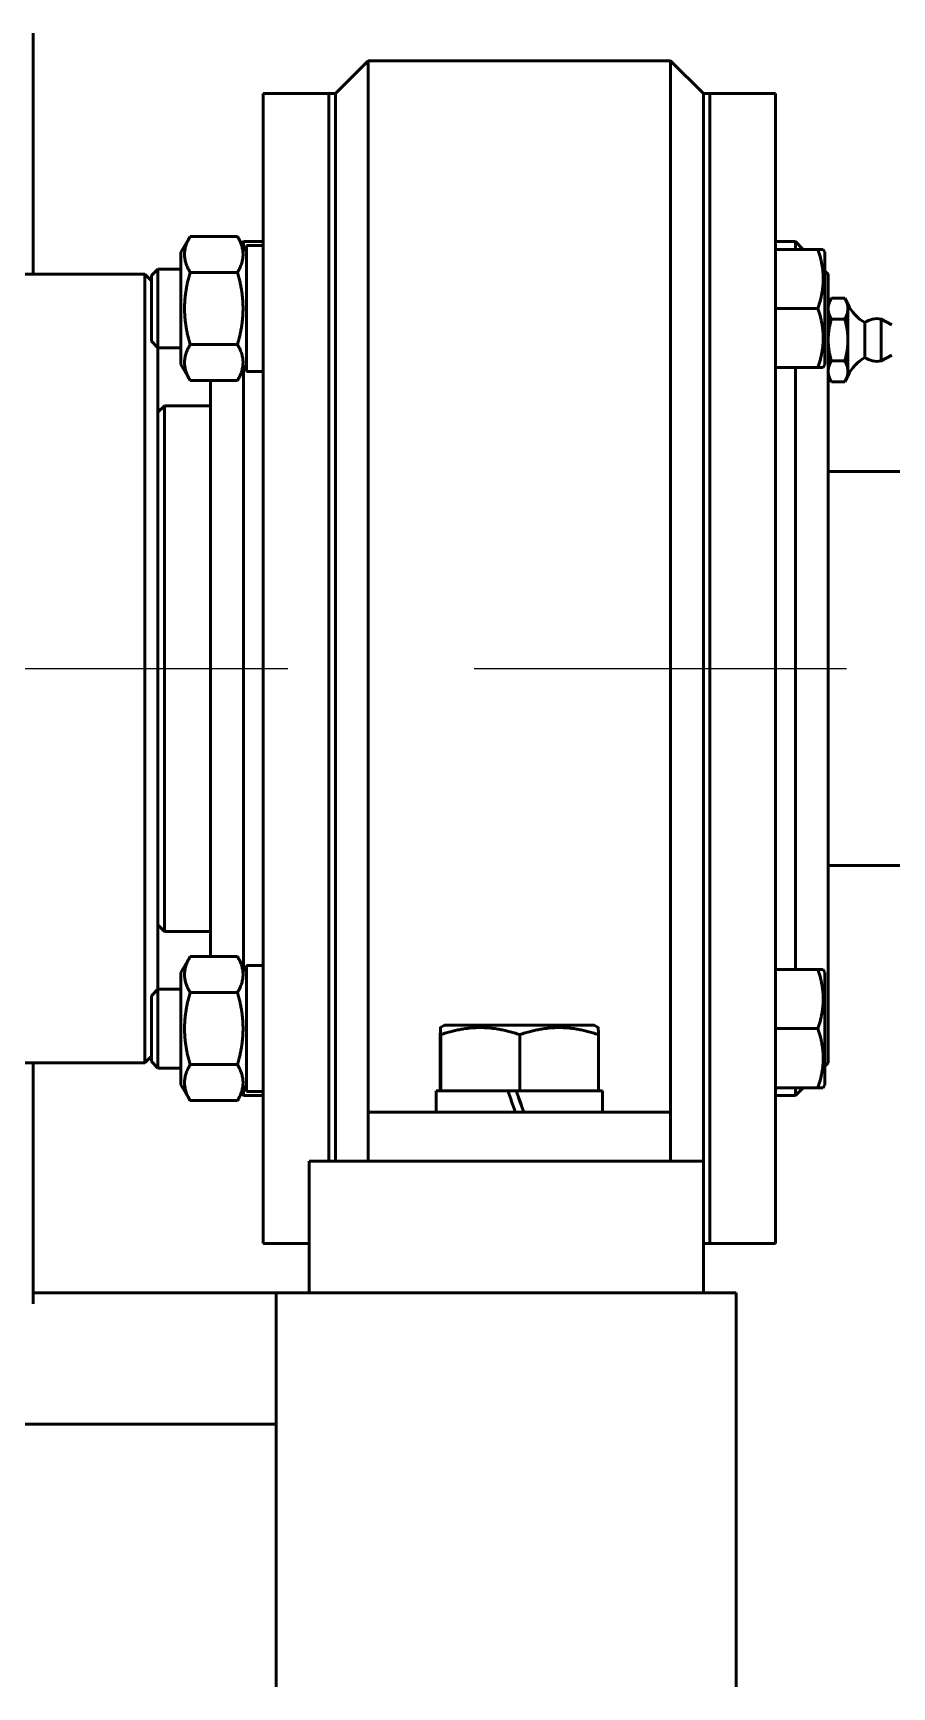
# Model space of a CAD drawing. Header units: millimetres. Extents: x 0 to 25230, y 0 to 17820.
# Drawn here: x 10346.1 to 10444.1, y 6324.6 to 6513.4 of the extents above; entities that cross this region are included whole.
import ezdxf

# ---------------------------------------------------------------- set-up
doc = ezdxf.new("R2010")
doc.units = ezdxf.units.MM
doc.header["$LTSCALE"] = 30
doc.linetypes.add('CHAIN', pattern=[0.7087, 0.4724, -0.0591, 0.1181, -0.0591])
doc.layers.add('Видимый контур (ГОСТ)', color=7, linetype='Continuous', lineweight=50)
doc.layers.add('Осевая линия (ГОСТ)', color=7, linetype='Continuous', lineweight=25)

msp = doc.modelspace()

# ---------------------------------------------------------------- linework, layer by layer
at = {"layer": 'Видимый контур (ГОСТ)'}
for p, q in [((10346.0542, 6485.8184), (10346.0542, 6513.3548)), ((10380.5542, 6506.4434), (10384.3042, 6510.1934)), ((10384.3042, 6510.1934), (10384.3042, 6440.8184)), ((10384.3042, 6510.1934), (10418.8042, 6510.1934)), ((10418.8042, 6440.8184), (10418.8042, 6510.1934)), ((10422.5542, 6506.4434), (10418.8042, 6510.1934)), ((10372.3042, 6506.4434), (10372.3042, 6375.1934)), ((10379.8042, 6506.4434), (10372.3042, 6506.4434)), ((10379.8042, 6506.4434), (10379.8042, 6384.5684)), ((10380.5542, 6506.4434), (10379.8042, 6506.4434)), ((10379.8042, 6506.4434), (10379.8042, 6384.5684)), ((10380.5542, 6506.4434), (10380.5542, 6384.5684)), ((10380.5542, 6506.4434), (10380.5542, 6384.5684)), ((10422.5542, 6384.5684), (10422.5542, 6506.4434)), ((10422.5542, 6384.5684), (10422.5542, 6506.4434)), ((10422.5542, 6506.4434), (10423.3042, 6506.4434)), ((10423.3042, 6375.1934), (10423.3042, 6506.4434)), ((10423.3042, 6506.4434), (10430.8042, 6506.4434)), ((10423.3042, 6375.1934), (10423.3042, 6506.4434)), ((10430.8042, 6488.669), (10430.8042, 6506.4434)), ((10362.9292, 6488.3315), (10363.9769, 6490.1463)), ((10363.9769, 6490.1463), (10369.3814, 6490.1463)), ((10370.4292, 6488.3315), (10369.3814, 6490.1463)), ((10369.8392, 6489.3534), (10370.0542, 6489.5684)), ((10370.0542, 6489.5684), (10370.0542, 6488.981)), ((10372.3042, 6489.5684), (10370.0542, 6489.5684)), ((10370.4292, 6474.719), (10370.4292, 6489.119)), ((10372.3042, 6489.119), (10370.4292, 6489.119)), ((10430.8042, 6489.5684), (10433.0542, 6489.5684)), ((10435.6314, 6488.669), (10430.8042, 6488.669)), ((10430.8042, 6488.489), (10430.8042, 6488.669)), ((10433.0542, 6488.669), (10433.0542, 6489.5684)), ((10433.9536, 6488.669), (10433.0542, 6489.5684)), ((10436.2343, 6488.669), (10435.6314, 6488.669)), ((10436.4292, 6488.3315), (10436.2343, 6488.669)), ((10362.9292, 6488.3315), (10362.9292, 6475.5065)), ((10430.8042, 6393.1479), (10430.8042, 6488.489)), ((10436.4292, 6488.3315), (10436.4292, 6475.5065)), ((10358.8042, 6485.8184), (10342.8929, 6485.8184)), ((10358.8042, 6485.8184), (10358.8042, 6395.8184)), ((10359.5542, 6485.0684), (10358.8042, 6485.8184)), ((10359.5542, 6485.669), (10360.3042, 6486.419)), ((10359.5542, 6478.169), (10359.5542, 6485.669)), ((10360.3042, 6486.419), (10360.3042, 6477.419)), ((10362.9292, 6486.419), (10360.3042, 6486.419)), ((10363.9769, 6486.0326), (10369.3814, 6486.0326)), ((10436.8042, 6485.8184), (10436.4292, 6486.1934)), ((10436.8042, 6395.8184), (10436.8042, 6485.8184)), ((10436.8042, 6482.4434), (10437.1726, 6483.0816)), ((10437.1726, 6483.0816), (10438.6857, 6483.0816)), ((10439.0542, 6482.4434), (10438.6857, 6483.0816)), ((10435.6314, 6481.919), (10430.8042, 6481.919)), ((10439.0542, 6482.4434), (10439.0542, 6481.8908)), ((10439.0542, 6481.8908), (10439.0542, 6478.3184)), ((10437.1726, 6480.7), (10438.6857, 6480.7)), ((10440.9841, 6480.3059), (10440.9841, 6476.3309)), ((10442.8453, 6480.714), (10442.8453, 6475.9228)), ((10444.0755, 6480.0485), (10442.8453, 6480.714)), ((10359.5542, 6478.169), (10360.3042, 6477.419)), ((10360.3042, 6477.419), (10360.3042, 6404.2179)), ((10362.9292, 6477.419), (10360.3042, 6477.419)), ((10363.9769, 6477.8054), (10369.3814, 6477.8054)), ((10439.0542, 6478.3184), (10439.0542, 6474.7461)), ((10362.9292, 6475.5065), (10363.9769, 6473.6918)), ((10370.4292, 6475.5065), (10369.3814, 6473.6918)), ((10436.4292, 6475.5065), (10436.2343, 6475.169)), ((10437.1726, 6475.9369), (10438.6857, 6475.9369)), ((10444.0755, 6476.5884), (10442.8453, 6475.9228)), ((10363.9769, 6473.6918), (10369.3814, 6473.6918)), ((10366.3042, 6473.6918), (10366.3042, 6407.9451)), ((10370.0542, 6474.857), (10370.0542, 6406.7799)), ((10372.3042, 6474.719), (10370.4292, 6474.719)), ((10435.6314, 6475.169), (10430.8042, 6475.169)), ((10433.0542, 6406.4679), (10433.0542, 6475.169)), ((10435.6314, 6475.169), (10436.2343, 6475.169)), ((10436.8042, 6474.1934), (10437.1726, 6473.5553)), ((10437.1726, 6473.5553), (10438.6857, 6473.5553)), ((10439.0542, 6474.1934), (10438.6857, 6473.5553)), ((10439.0542, 6474.7461), (10439.0542, 6474.1934)), ((10360.3042, 6470.0684), (10361.0542, 6470.8184)), ((10361.0542, 6470.8184), (10361.0542, 6410.8184)), ((10361.0542, 6470.8184), (10366.3042, 6470.8184)), ((10436.8042, 6463.3184), (10508.0542, 6463.3184)), ((10384.3042, 6393.9434), (10384.3042, 6440.8184)), ((10418.8042, 6440.8184), (10418.8042, 6393.9434)), ((10436.8042, 6418.3184), (10508.0542, 6418.3184)), ((10360.3042, 6411.5684), (10361.0542, 6410.8184)), ((10361.0542, 6410.8184), (10366.3042, 6410.8184)), ((10362.9292, 6406.1304), (10363.9769, 6407.9451)), ((10363.9769, 6407.9451), (10369.3814, 6407.9451)), ((10370.4292, 6406.1304), (10369.3814, 6407.9451)), ((10362.9292, 6406.1304), (10362.9292, 6393.3054)), ((10370.4292, 6392.5179), (10370.4292, 6406.9179)), ((10372.3042, 6406.9179), (10370.4292, 6406.9179)), ((10435.6314, 6406.4679), (10430.8042, 6406.4679)), ((10436.2343, 6406.4679), (10435.6314, 6406.4679)), ((10436.4292, 6406.1304), (10436.2343, 6406.4679)), ((10436.4292, 6406.1304), (10436.4292, 6393.3054)), ((10359.5542, 6403.4679), (10360.3042, 6404.2179)), ((10360.3042, 6404.2179), (10360.3042, 6395.2179)), ((10362.9292, 6404.2179), (10360.3042, 6404.2179)), ((10363.9769, 6403.8315), (10369.3814, 6403.8315)), ((10359.5542, 6395.9679), (10359.5542, 6403.4679)), ((10393.0042, 6400.0934), (10392.5541, 6399.8336)), ((10393.0042, 6400.0934), (10410.1042, 6400.0934)), ((10410.1042, 6400.0934), (10410.5542, 6399.8336)), ((10392.533, 6399.0298), (10392.533, 6392.5934)), ((10392.5755, 6399.0298), (10392.5755, 6392.5934)), ((10401.5967, 6399.0298), (10401.5967, 6392.5934)), ((10410.5753, 6399.0298), (10410.5753, 6392.5934)), ((10435.6314, 6399.7179), (10430.8042, 6399.7179)), ((10359.5542, 6396.5684), (10358.8042, 6395.8184)), ((10358.8042, 6395.8184), (10342.8929, 6395.8184)), ((10346.0542, 6368.282), (10346.0542, 6395.8184)), ((10359.5542, 6395.9679), (10360.3042, 6395.2179)), ((10362.9292, 6395.2179), (10360.3042, 6395.2179)), ((10363.9769, 6395.6042), (10369.3814, 6395.6042)), ((10436.8042, 6395.8184), (10436.4292, 6395.4434)), ((10362.9292, 6393.3054), (10363.9769, 6391.4906)), ((10370.4292, 6393.3054), (10369.3814, 6391.4906)), ((10370.0542, 6392.6558), (10370.0542, 6392.0684)), ((10372.3042, 6392.5179), (10370.4292, 6392.5179)), ((10384.3042, 6393.9434), (10384.3042, 6390.1934)), ((10392.0667, 6392.5934), (10392.5665, 6392.5934)), ((10392.0667, 6390.1934), (10392.0667, 6392.5934)), ((10392.5755, 6392.5934), (10392.5665, 6392.5934)), ((10394.4801, 6392.5934), (10392.5755, 6392.5934)), ((10394.4801, 6392.5934), (10399.6921, 6392.5934)), ((10401.5967, 6392.5934), (10399.6921, 6392.5934)), ((10403.4923, 6392.5934), (10401.5967, 6392.5934)), ((10403.4923, 6392.5934), (10408.6798, 6392.5934)), ((10410.5753, 6392.5934), (10408.6798, 6392.5934)), ((10410.5753, 6392.5934), (10411.0417, 6392.5934)), ((10411.0417, 6390.1934), (10411.0417, 6392.5934)), ((10418.8042, 6390.1934), (10418.8042, 6393.9434)), ((10430.8042, 6392.9679), (10430.8042, 6393.1479)), ((10430.8042, 6375.1934), (10430.8042, 6392.9679)), ((10435.6314, 6392.9679), (10430.8042, 6392.9679)), ((10433.0542, 6392.0684), (10433.0542, 6392.9679)), ((10433.9536, 6392.9679), (10433.0542, 6392.0684)), ((10435.6314, 6392.9679), (10436.2343, 6392.9679)), ((10436.4292, 6393.3054), (10436.2343, 6392.9679)), ((10363.9769, 6391.4906), (10369.3814, 6391.4906)), ((10369.8392, 6392.2834), (10370.0542, 6392.0684)), ((10372.3042, 6392.0684), (10370.0542, 6392.0684)), ((10430.8042, 6392.0684), (10433.0542, 6392.0684)), ((10384.3042, 6390.1934), (10384.3042, 6384.5684)), ((10384.3042, 6390.1934), (10388.0542, 6390.1934)), ((10388.0542, 6390.1934), (10415.0542, 6390.1934)), ((10415.0542, 6390.1934), (10418.8042, 6390.1934)), ((10418.8042, 6384.5684), (10418.8042, 6390.1934)), ((10377.5542, 6369.5684), (10377.5542, 6384.5684)), ((10377.5542, 6384.5684), (10422.5542, 6384.5684)), ((10422.5542, 6369.5684), (10422.5542, 6384.5684)), ((10377.5542, 6375.1934), (10372.3042, 6375.1934)), ((10422.5542, 6375.1934), (10423.3042, 6375.1934)), ((10423.3042, 6375.1934), (10430.8042, 6375.1934)), ((10373.8042, 6369.5684), (10346.0542, 6369.5684)), ((10373.8042, 6369.5684), (10426.3042, 6369.5684)), ((10373.8042, 6324.5684), (10373.8042, 6369.5684)), ((10426.3042, 6324.5684), (10426.3042, 6369.5684)), ((10341.9479, 6354.5684), (10373.8042, 6354.5684))]:
    msp.add_line(p, q, dxfattribs=at)
for centre, radius, start, end in [((10443.1835, 6484.2318), 4.5, 203.417174, 240.741436), ((10442.3953, 6478.3184), 2.4375, 79.361291, 125.37459), ((10443.1835, 6472.405), 4.5, 119.258564, 156.582826), ((10442.3953, 6478.3184), 2.4375, 234.62541, 280.638709)]:
    msp.add_arc(centre, radius, start, end, dxfattribs=at)
for centre, major_axis, start_param, end_param in [((10401.5542, 6388.8747), (9.4874, -26.0667), 1.62093227, 1.71347061), ((10401.5542, 6391.5122), (6.1125, -16.794), 1.49170923, 1.63474328), ((10401.5542, 6391.5122), (9.4874, -26.0667), 1.51970328, 1.61180831)]:
    msp.add_ellipse(centre, major_axis=major_axis, ratio=0.00131482, start_param=start_param, end_param=end_param, dxfattribs=at)
for points, weights in [([(10363.9769, 6490.1463), (10362.7894, 6488.0895), (10363.9769, 6486.0326)], [1, 1.15470053838, 1]), ([(10369.3814, 6486.0326), (10370.5689, 6488.0895), (10369.3814, 6490.1463)], [1, 1.15470053838, 1]), ([(10435.6314, 6488.669), (10436.7564, 6485.294), (10435.6314, 6481.919)], [1.16025403784, 1.33974596216, 1.16025403784]), ([(10363.9769, 6486.0326), (10362.7894, 6481.919), (10363.9769, 6477.8054)], [1, 1.15470053838, 1]), ([(10369.3814, 6477.8054), (10370.5689, 6481.919), (10369.3814, 6486.0326)], [1, 1.15470053838, 1]), ([(10437.1726, 6483.0816), (10436.8042, 6482.4434), (10436.8042, 6481.8908)], [1, 1.0379548493, 1]), ([(10439.0542, 6481.8908), (10439.0542, 6482.4434), (10438.6857, 6483.0816)], [1, 1.0379548493, 1]), ([(10435.6314, 6481.919), (10436.7564, 6478.544), (10435.6314, 6475.169)], [1.16025403784, 1.33974596216, 1.16025403784]), ([(10436.8042, 6481.8908), (10436.8042, 6481.3382), (10437.1726, 6480.7)], [1, 1.0379548493, 1]), ([(10438.6857, 6480.7), (10439.0542, 6481.3382), (10439.0542, 6481.8908)], [1, 1.0379548493, 1]), ([(10437.1726, 6480.7), (10436.8042, 6479.4237), (10436.8042, 6478.3184)], [1, 1.0379548493, 1]), ([(10439.0542, 6478.3184), (10439.0542, 6479.4237), (10438.6857, 6480.7)], [1, 1.0379548493, 1]), ([(10363.9769, 6477.8054), (10362.7894, 6475.7486), (10363.9769, 6473.6918)], [1, 1.15470053838, 1]), ([(10369.3814, 6473.6918), (10370.5689, 6475.7486), (10369.3814, 6477.8054)], [1, 1.15470053838, 1]), ([(10436.8042, 6478.3184), (10436.8042, 6477.2132), (10437.1726, 6475.9369)], [1, 1.0379548493, 1]), ([(10438.6857, 6475.9369), (10439.0542, 6477.2132), (10439.0542, 6478.3184)], [1, 1.0379548493, 1]), ([(10437.1726, 6475.9369), (10436.8042, 6475.2987), (10436.8042, 6474.7461)], [1, 1.0379548493, 1]), ([(10439.0542, 6474.7461), (10439.0542, 6475.2987), (10438.6857, 6475.9369)], [1, 1.0379548493, 1]), ([(10436.8042, 6474.7461), (10436.8042, 6474.1934), (10437.1726, 6473.5553)], [1, 1.0379548493, 1]), ([(10438.6857, 6473.5553), (10439.0542, 6474.1934), (10439.0542, 6474.7461)], [1, 1.0379548493, 1]), ([(10363.9769, 6407.9451), (10362.7894, 6405.8883), (10363.9769, 6403.8315)], [1, 1.15470053838, 1]), ([(10369.3814, 6403.8315), (10370.5689, 6405.8883), (10369.3814, 6407.9451)], [1, 1.15470053838, 1]), ([(10435.6314, 6406.4679), (10436.7564, 6403.0929), (10435.6314, 6399.7179)], [1.16025403784, 1.33974596216, 1.16025403784]), ([(10363.9769, 6403.8315), (10362.7894, 6399.7179), (10363.9769, 6395.6042)], [1, 1.15470053838, 1]), ([(10369.3814, 6395.6042), (10370.5689, 6399.7179), (10369.3814, 6403.8315)], [1, 1.15470053838, 1]), ([(10392.533, 6399.0298), (10392.5542, 6400.5298), (10392.5755, 6399.0298)], [1.16025403784, 1.33974596216, 1.16025403784]), ([(10392.5755, 6399.0298), (10397.0861, 6400.5298), (10401.5967, 6399.0298)], [1.16025403784, 1.33974596216, 1.16025403784]), ([(10401.5967, 6399.0298), (10406.086, 6400.5298), (10410.5753, 6399.0298)], [1.16025403784, 1.33974596216, 1.16025403784]), ([(10410.5753, 6399.0298), (10410.564, 6399.8279), (10410.5542, 6399.8336)], [1.16025403784, 1.24931488741, 1.24999476991]), ([(10435.6314, 6399.7179), (10436.7564, 6396.3429), (10435.6314, 6392.9679)], [1.16025403784, 1.33974596216, 1.16025403784]), ([(10363.9769, 6395.6042), (10362.7894, 6393.5474), (10363.9769, 6391.4906)], [1, 1.15470053838, 1]), ([(10369.3814, 6391.4906), (10370.5689, 6393.5474), (10369.3814, 6395.6042)], [1, 1.15470053838, 1])]:
    msp.add_rational_spline(points, weights, degree=2, dxfattribs=at)
at = {"layer": 'Осевая линия (ГОСТ)', "linetype": 'CHAIN', "ltscale": 11.993792}
msp.add_line((10205.1718, 6440.8184), (14633.8042, 6440.8184), dxfattribs=at)

doc.saveas('drawing.dxf')
